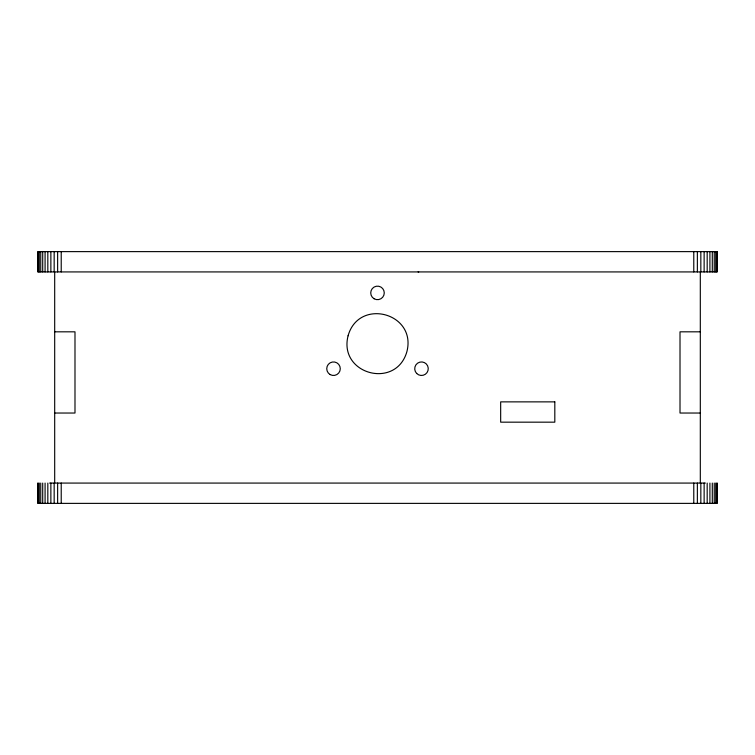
<?xml version="1.0" encoding="UTF-8"?>
<svg xmlns="http://www.w3.org/2000/svg" width="755" height="755" viewBox="0 0 755 755"><rect width="100%" height="100%" fill="white"/><g stroke="black" fill="none" stroke-linecap="round" stroke-linejoin="round"><path stroke-width="1.13" d="M54.69 331.822L74.99 331.822L74.99 413.032L54.69 413.032M700.31 331.822L680.01 331.822L680.01 413.032L700.31 413.032M49.594 483.077L705.406 483.077M418.11 271.923L418.742 271.951M717.25 483.077L717.25 503.377L37.75 503.377L37.75 483.077M716.75 251.623L716.75 271.923M716.75 483.077L716.75 503.377M715.74 251.623L715.74 271.923M715.74 483.077L715.74 503.377M714.239 251.623L714.239 271.923M714.239 483.077L714.239 503.377M712.286 251.623L712.286 271.923M712.286 483.077L712.286 503.377M709.917 251.623L709.917 271.923M709.917 483.077L709.917 503.377M707.18 251.623L707.18 271.923M707.18 483.077L707.18 503.377M704.132 251.623L704.132 271.923M704.132 483.077L704.132 503.377M700.838 251.623L700.838 271.923M700.838 483.077L700.838 503.377M700.31 271.923L700.31 483.077M697.365 251.623L697.365 271.923M697.365 483.077L697.365 503.377M693.779 251.623L693.779 271.923M693.779 483.077L693.779 503.377M61.221 251.623L61.221 271.923M61.221 483.077L61.221 503.377M57.635 251.623L57.635 271.923M57.635 483.077L57.635 503.377M54.69 271.923L54.69 483.077M54.162 251.623L54.162 271.923M54.162 483.077L54.162 503.377M50.868 251.623L50.868 271.923M50.868 483.077L50.868 503.377M47.82 251.623L47.82 271.923M47.82 483.077L47.82 503.377M45.083 251.623L45.083 271.923M45.083 483.077L45.083 503.377M42.714 251.623L42.714 271.923M42.714 483.077L42.714 503.377M40.761 251.623L40.761 271.923M40.761 483.077L40.761 503.377M39.26 251.623L39.26 271.923M39.26 483.077L39.26 503.377M38.25 251.623L38.25 271.923M38.25 483.077L38.25 503.377M348.083 335.777C338.24 374.32 396.167 389.844 406.917 351.547C416.76 313.004 358.833 297.479 348.083 335.777M717.25 251.623L37.75 251.623L37.75 271.923L717.25 271.923L717.25 251.623M554.812 401.868L500.669 401.868L500.669 422.168L554.812 422.168L554.812 401.868M374.112 298.763A6.767 6.767 0 0 0 384.267 292.902A6.767 6.767 0 0 0 374.112 287.042A6.767 6.767 0 0 0 374.112 298.763M416.703 373.489A6.767 6.767 0 0 0 428.028 370.45A6.767 6.767 0 0 0 419.742 362.164A6.767 6.767 0 0 0 416.703 373.489M330.124 374.565A6.767 6.767 0 0 0 340.279 368.704A6.767 6.767 0 0 0 330.124 362.844A6.767 6.767 0 0 0 330.124 374.565"/></g></svg>
